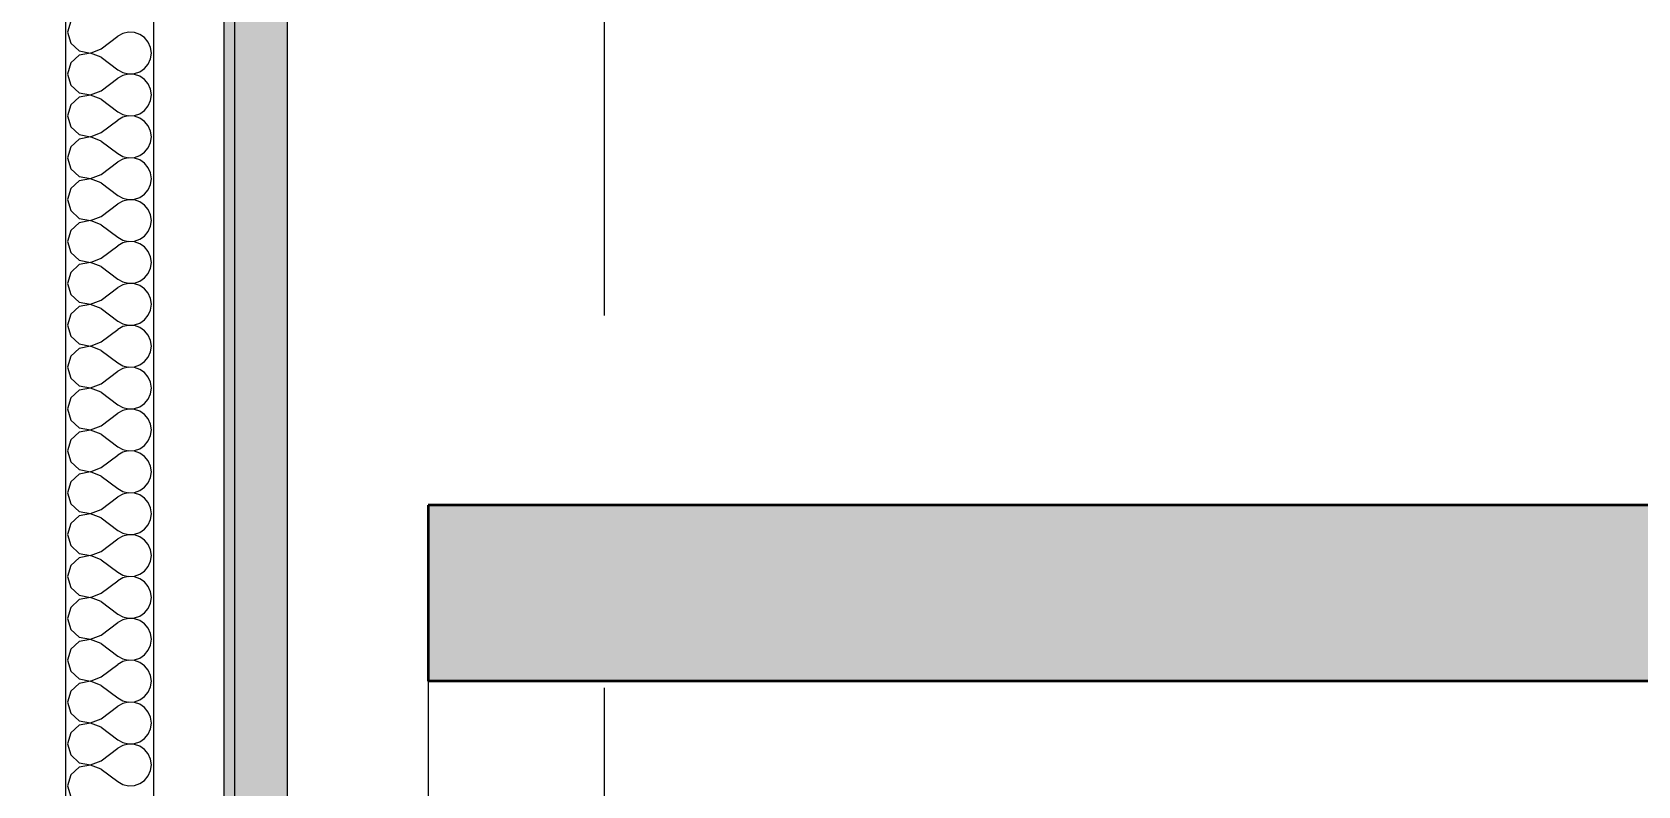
# Model space of a CAD drawing. Header units: millimetres. Extents: x -48147 to 1414029, y -496296 to 18123.
# Drawn here: x 1379545 to 1380001.2, y -481766.5 to -481552.2 of the extents above; entities that cross this region are included whole.
import ezdxf
from ezdxf.enums import TextEntityAlignment as Align

# ---------------------------------------------------------------- set-up
doc = ezdxf.new("R2010")
doc.units = ezdxf.units.MM
doc.header["$MEASUREMENT"] = 0
doc.linetypes.add('Double Dashed', pattern=[546.805537, 264.583325, -105.833328, 70.555556, -105.833328])
doc.linetypes.add('Wipeout_Contour', pattern=[1000, 0, -1000])
for name, color, linetype in [('New_A-15-MG_Structural_Grid_Phase_2', 7, 'Continuous'), ('New_A-25-M_Wall_Int', 7, 'Continuous'), ('New_A-35-M_FFE_Fixed', 7, 'Continuous'), ('New_A-95-D_1_20', 7, 'Continuous')]:
    doc.layers.add(name, color=color, linetype=linetype)
for name, color, linetype, lineweight, true_color in [('New_A-15-MG_Structural_Grid_Phase_2_Pen_No__222', 7, 'Continuous', 13, 0x65af33), ('New_A-25-M_Wall_Int_Pen_No__107', 7, 'Continuous', 15, 0xa6a6a6), ('New_A-35-M_FFE_Fixed_Pen_No__104', 7, 'Continuous', 15, 0xa6a6a6), ('New_A-35-M_FFE_Fixed_Pen_No__44', 7, 'Continuous', 35, 0x444444), ('New_A-35-M_FFE_Fixed_Pen_No__64', 7, 'Continuous', 20, 0x606060)]:
    doc.layers.add(name, color=color, linetype=linetype, lineweight=lineweight, true_color=true_color)
doc.layers.add('New_A-25-M_Wall_Int_Pen_No__1', color=7, linetype='Continuous', lineweight=13)
doc.layers.add('New_A-95-D_1_20_Pen_No__1', color=7, linetype='Continuous', lineweight=13)
doc.styles.add('GENERATED_STYLE_1', font='')
doc.styles.add('GENERATED_STYLE_2', font='')
doc.styles.get('GENERATED_STYLE_1').set_extended_font_data('Arial')
doc.styles.get('GENERATED_STYLE_2').set_extended_font_data('Swis721 BT')
doc.dimstyles.new('GENERATED_STYLE__4', dxfattribs={"dimtxt": 125, "dimasz": 47.5, "dimexe": 0.18, "dimexo": 50, "dimgap": 0.09, "dimtad": 1, "dimdec": 0, "dimzin": 0, "dimdsep": 46, "dimtxsty": 'GENERATED_STYLE_1', "dimblk": 'ARROWHEAD_2', "dimblk1": 'ARROWHEAD_2', "dimblk2": 'ARROWHEAD_2', "dimcen": 0.09, "dimclrd": 7, "dimclre": 7, "dimclrt": 7, "dimadec": 0, "dimazin": 0, "dimtfac": 1, "dimtdec": 4, "dimtmove": 0, "dimatfit": 3, "dimfxl": 1, "dimtolj": 1, "dimtzin": 0, "dimarcsym": 0})

# ---------------------------------------------------------------- blocks, each defined once
blk = doc.blocks.new('Section Elem_90_2', base_point=(1372879, -490836.73))
at = {"color": 254, "linetype": 'Wipeout_Contour', "lineweight": 0, "ltscale": 81903552.09486547}
blk.add_wipeout([(1379835.83, -479397.03), (1379617.46, -479397.03), (1379617.46, -482736.73), (1379657.46, -482736.73), (1379657.46, -481686.73), (1384190.1, -481686.73), (1384190.1, -479136.73), (1383784.12, -479136.73), (1383784.12, -479150.03), (1383721.92, -479150.03), (1383714.71, -479153.02), (1383711.72, -479160.23), (1383711.72, -479567.83), (1383714.71, -479575.04), (1383721.92, -479578.03), (1383784.12, -479578.03), (1383784.12, -479591.33), (1383631.22, -479591.33), (1383631.22, -479578.03), (1383693.42, -479578.03), (1383700.64, -479575.04), (1383703.62, -479567.83), (1383703.62, -479160.23), (1383700.64, -479153.02), (1383693.42, -479150.03), (1383631.22, -479150.03), (1383631.22, -479136.73), (1380962.49, -479136.73), (1380962.49, -479147.63), (1380900.04, -479147.63), (1380894.66, -479149.86), (1380892.44, -479155.23), (1380892.44, -479374.23), (1380894.66, -479379.61), (1380900.04, -479381.83), (1380962.49, -479381.83), (1380962.49, -479392.73), (1380816.09, -479392.73), (1380816.09, -479381.83), (1380878.54, -479381.83), (1380883.91, -479379.61), (1380886.14, -479374.23), (1380886.14, -479155.23), (1380883.91, -479149.86), (1380878.54, -479147.63), (1380816.09, -479147.63), (1380816.09, -479136.73), (1379835.83, -479136.73), (1379835.83, -479154.03), (1379725.53, -479154.03), (1379716.55, -479157.75), (1379712.83, -479166.73), (1379712.83, -479367.03), (1379716.55, -479376.01), (1379725.53, -479379.73), (1379835.83, -479379.73)], dxfattribs=at).dxf.layer = 'New_A-25-M_Wall_Int'
blk = doc.blocks.new('Section Elem_334_2', base_point=(1372879, -490836.73))
at = {"layer": 'New_A-35-M_FFE_Fixed_Pen_No__104', "linetype": 'Continuous'}
blk.add_hatch(color=256, dxfattribs=at).paths.add_polyline_path([(1380457.46, -481736.73), (1380457.46, -481686.73), (1379657.46, -481686.73), (1379657.46, -481736.73)])
at = {"layer": 'New_A-35-M_FFE_Fixed_Pen_No__44', "linetype": 'Continuous'}
for p, q in [((1379657.46, -481686.73), (1379657.46, -481736.73)), ((1380457.46, -481686.73), (1379657.46, -481686.73)), ((1380457.46, -481736.73), (1379657.46, -481736.73))]:
    blk.add_line(p, q, dxfattribs=at)
at = {"layer": 'New_A-35-M_FFE_Fixed_Pen_No__64', "linetype": 'Continuous'}
blk.add_line((1379657.46, -481736.73), (1379657.46, -482721.73), dxfattribs=at)
blk = doc.blocks.new('*X406', base_point=(1372879, -490836.73))
at = {"layer": 'New_A-25-M_Wall_Int_Pen_No__107', "linetype": 'Continuous'}
for p, q in [((1379555.95, -481549.08), (1379555.06, -481552.21)), ((1379555.06, -481552.21), (1379555.95, -481555.34)), ((1379564.58, -481556.97), (1379569.35, -481553.4)), ((1379570.78, -481552.6), (1379569.35, -481553.4)), ((1379572.38, -481552.23), (1379570.78, -481552.6)), ((1379574.02, -481552.31), (1379572.38, -481552.23)), ((1379575.58, -481552.84), (1379574.02, -481552.31)), ((1379576.93, -481553.77), (1379575.58, -481552.84)), ((1379555.95, -481555.34), (1379558.35, -481557.53)), ((1379558.35, -481557.53), (1379561.55, -481558.14)), ((1379561.55, -481558.19), (1379558.35, -481558.79)), ((1379561.55, -481558.14), (1379564.58, -481556.97)), ((1379564.58, -481559.35), (1379561.55, -481558.19)), ((1379577.98, -481555.03), (1379576.93, -481553.77)), ((1379578.64, -481556.53), (1379577.98, -481555.03)), ((1379578.87, -481558.16), (1379578.64, -481556.53)), ((1379578.64, -481559.79), (1379578.87, -481558.16)), ((1379555.95, -481560.98), (1379555.06, -481564.11)), ((1379558.35, -481558.79), (1379555.95, -481560.98)), ((1379564.58, -481559.35), (1379569.35, -481562.92)), ((1379575.58, -481563.48), (1379576.93, -481562.55)), ((1379576.93, -481562.55), (1379577.98, -481561.29)), ((1379577.98, -481561.29), (1379578.64, -481559.79)), ((1379555.06, -481564.11), (1379555.95, -481567.24)), ((1379555.95, -481567.24), (1379558.35, -481569.44)), ((1379564.58, -481568.88), (1379569.35, -481565.3)), ((1379569.35, -481562.92), (1379570.78, -481563.72)), ((1379570.78, -481564.51), (1379569.35, -481565.3)), ((1379570.78, -481563.72), (1379572.38, -481564.09)), ((1379572.38, -481564.14), (1379570.78, -481564.51)), ((1379572.38, -481564.09), (1379574.02, -481564.01)), ((1379574.02, -481564.22), (1379572.38, -481564.14)), ((1379574.02, -481564.01), (1379575.58, -481563.48)), ((1379575.58, -481564.74), (1379574.02, -481564.22)), ((1379576.93, -481565.67), (1379575.58, -481564.74)), ((1379577.98, -481566.94), (1379576.93, -481565.67)), ((1379578.64, -481568.44), (1379577.98, -481566.94)), ((1379558.35, -481570.69), (1379555.95, -481572.89)), ((1379558.35, -481569.44), (1379561.55, -481570.04)), ((1379561.55, -481570.09), (1379558.35, -481570.69)), ((1379561.55, -481570.04), (1379564.58, -481568.88)), ((1379564.58, -481571.26), (1379561.55, -481570.09)), ((1379564.58, -481571.26), (1379569.35, -481574.83)), ((1379577.98, -481573.2), (1379578.64, -481571.69)), ((1379578.87, -481570.07), (1379578.64, -481568.44)), ((1379578.64, -481571.69), (1379578.87, -481570.07)), ((1379555.95, -481572.89), (1379555.06, -481576.02)), ((1379555.06, -481576.02), (1379555.95, -481579.15)), ((1379569.35, -481574.83), (1379570.78, -481575.62)), ((1379570.78, -481576.41), (1379569.35, -481577.21)), ((1379570.78, -481575.62), (1379572.38, -481575.99)), ((1379572.38, -481576.04), (1379570.78, -481576.41)), ((1379572.38, -481575.99), (1379574.02, -481575.91)), ((1379574.02, -481576.12), (1379572.38, -481576.04)), ((1379574.02, -481575.91), (1379575.58, -481575.39)), ((1379575.58, -481576.65), (1379574.02, -481576.12)), ((1379575.58, -481575.39), (1379576.93, -481574.46)), ((1379576.93, -481574.46), (1379577.98, -481573.2)), ((1379555.95, -481579.15), (1379558.35, -481581.34)), ((1379561.55, -481581.95), (1379564.58, -481580.78)), ((1379564.58, -481580.78), (1379569.35, -481577.21)), ((1379576.93, -481577.58), (1379575.58, -481576.65)), ((1379577.98, -481578.84), (1379576.93, -481577.58)), ((1379578.64, -481580.34), (1379577.98, -481578.84)), ((1379578.87, -481581.97), (1379578.64, -481580.34)), ((1379555.95, -481584.79), (1379555.06, -481587.92)), ((1379558.35, -481582.6), (1379555.95, -481584.79)), ((1379558.35, -481581.34), (1379561.55, -481581.95)), ((1379561.55, -481581.99), (1379558.35, -481582.6)), ((1379564.58, -481583.16), (1379561.55, -481581.99)), ((1379564.58, -481583.16), (1379569.35, -481586.73)), ((1379576.93, -481586.36), (1379577.98, -481585.1)), ((1379577.98, -481585.1), (1379578.64, -481583.6)), ((1379578.64, -481583.6), (1379578.87, -481581.97)), ((1379555.06, -481587.92), (1379555.95, -481591.05)), ((1379564.58, -481592.68), (1379569.35, -481589.11)), ((1379569.35, -481586.73), (1379570.78, -481587.53)), ((1379570.78, -481588.32), (1379569.35, -481589.11)), ((1379570.78, -481587.53), (1379572.38, -481587.9)), ((1379572.38, -481587.95), (1379570.78, -481588.32)), ((1379572.38, -481587.9), (1379574.02, -481587.82)), ((1379574.02, -481588.03), (1379572.38, -481587.95)), ((1379574.02, -481587.82), (1379575.58, -481587.29)), ((1379575.58, -481588.55), (1379574.02, -481588.03)), ((1379575.58, -481587.29), (1379576.93, -481586.36)), ((1379576.93, -481589.48), (1379575.58, -481588.55)), ((1379577.98, -481590.75), (1379576.93, -481589.48)), ((1379555.95, -481591.05), (1379558.35, -481593.25)), ((1379558.35, -481594.5), (1379555.95, -481596.7)), ((1379558.35, -481593.25), (1379561.55, -481593.85)), ((1379561.55, -481593.9), (1379558.35, -481594.5)), ((1379561.55, -481593.85), (1379564.58, -481592.68)), ((1379564.58, -481595.07), (1379561.55, -481593.9)), ((1379578.64, -481592.25), (1379577.98, -481590.75)), ((1379578.87, -481593.88), (1379578.64, -481592.25)), ((1379578.64, -481595.5), (1379578.87, -481593.88)), ((1379555.95, -481596.7), (1379555.06, -481599.83)), ((1379564.58, -481595.07), (1379569.35, -481598.64)), ((1379569.35, -481598.64), (1379570.78, -481599.43)), ((1379574.02, -481599.72), (1379575.58, -481599.2)), ((1379575.58, -481599.2), (1379576.93, -481598.27)), ((1379576.93, -481598.27), (1379577.98, -481597)), ((1379577.98, -481597), (1379578.64, -481595.5)), ((1379555.06, -481599.83), (1379555.95, -481602.96)), ((1379555.95, -481602.96), (1379558.35, -481605.15)), ((1379564.58, -481604.59), (1379569.35, -481601.02)), ((1379570.78, -481600.22), (1379569.35, -481601.02)), ((1379570.78, -481599.43), (1379572.38, -481599.8)), ((1379572.38, -481599.85), (1379570.78, -481600.22)), ((1379572.38, -481599.8), (1379574.02, -481599.72)), ((1379574.02, -481599.93), (1379572.38, -481599.85)), ((1379575.58, -481600.46), (1379574.02, -481599.93)), ((1379576.93, -481601.39), (1379575.58, -481600.46)), ((1379577.98, -481602.65), (1379576.93, -481601.39)), ((1379578.64, -481604.15), (1379577.98, -481602.65)), ((1379558.35, -481606.41), (1379555.95, -481608.6)), ((1379558.35, -481605.15), (1379561.55, -481605.76)), ((1379561.55, -481605.8), (1379558.35, -481606.41)), ((1379561.55, -481605.76), (1379564.58, -481604.59)), ((1379564.58, -481606.97), (1379561.55, -481605.8)), ((1379564.58, -481606.97), (1379569.35, -481610.54)), ((1379577.98, -481608.91), (1379578.64, -481607.41)), ((1379578.87, -481605.78), (1379578.64, -481604.15)), ((1379578.64, -481607.41), (1379578.87, -481605.78)), ((1379555.95, -481608.6), (1379555.06, -481611.73)), ((1379555.06, -481611.73), (1379555.95, -481614.86)), ((1379564.58, -481616.49), (1379569.35, -481612.92)), ((1379569.35, -481610.54), (1379570.78, -481611.34)), ((1379570.78, -481612.13), (1379569.35, -481612.92)), ((1379570.78, -481611.34), (1379572.38, -481611.71)), ((1379572.38, -481611.76), (1379570.78, -481612.13)), ((1379572.38, -481611.71), (1379574.02, -481611.63)), ((1379574.02, -481611.84), (1379572.38, -481611.76)), ((1379574.02, -481611.63), (1379575.58, -481611.1)), ((1379575.58, -481612.36), (1379574.02, -481611.84)), ((1379575.58, -481611.1), (1379576.93, -481610.17)), ((1379576.93, -481613.29), (1379575.58, -481612.36)), ((1379576.93, -481610.17), (1379577.98, -481608.91)), ((1379555.95, -481614.86), (1379558.35, -481617.06)), ((1379558.35, -481617.06), (1379561.55, -481617.66)), ((1379561.55, -481617.66), (1379564.58, -481616.49)), ((1379577.98, -481614.56), (1379576.93, -481613.29)), ((1379578.64, -481616.06), (1379577.98, -481614.56)), ((1379578.87, -481617.68), (1379578.64, -481616.06)), ((1379555.95, -481620.51), (1379555.06, -481623.64)), ((1379558.35, -481618.31), (1379555.95, -481620.51)), ((1379561.55, -481617.71), (1379558.35, -481618.31)), ((1379564.58, -481618.88), (1379561.55, -481617.71)), ((1379564.58, -481618.88), (1379569.35, -481622.45)), ((1379576.93, -481622.08), (1379577.98, -481620.81)), ((1379577.98, -481620.81), (1379578.64, -481619.31)), ((1379578.64, -481619.31), (1379578.87, -481617.68)), ((1379555.06, -481623.64), (1379555.95, -481626.77)), ((1379564.58, -481628.4), (1379569.35, -481624.83)), ((1379569.35, -481622.45), (1379570.78, -481623.24)), ((1379570.78, -481624.03), (1379569.35, -481624.83)), ((1379570.78, -481623.24), (1379572.38, -481623.61)), ((1379572.38, -481623.66), (1379570.78, -481624.03)), ((1379572.38, -481623.61), (1379574.02, -481623.53)), ((1379574.02, -481623.74), (1379572.38, -481623.66)), ((1379574.02, -481623.53), (1379575.58, -481623.01)), ((1379575.58, -481624.27), (1379574.02, -481623.74)), ((1379575.58, -481623.01), (1379576.93, -481622.08)), ((1379576.93, -481625.2), (1379575.58, -481624.27)), ((1379577.98, -481626.46), (1379576.93, -481625.2)), ((1379578.64, -481627.96), (1379577.98, -481626.46)), ((1379555.95, -481626.77), (1379558.35, -481628.96)), ((1379558.35, -481630.22), (1379555.95, -481632.41)), ((1379558.35, -481628.96), (1379561.55, -481629.57)), ((1379561.55, -481629.61), (1379558.35, -481630.22)), ((1379561.55, -481629.57), (1379564.58, -481628.4)), ((1379564.58, -481630.78), (1379561.55, -481629.61)), ((1379564.58, -481630.78), (1379569.35, -481634.35)), ((1379578.87, -481629.59), (1379578.64, -481627.96)), ((1379578.64, -481631.22), (1379578.87, -481629.59)), ((1379555.95, -481632.41), (1379555.06, -481635.54)), ((1379555.06, -481635.54), (1379555.95, -481638.67)), ((1379569.35, -481634.35), (1379570.78, -481635.15)), ((1379570.78, -481635.15), (1379572.38, -481635.52)), ((1379572.38, -481635.57), (1379570.78, -481635.94)), ((1379572.38, -481635.52), (1379574.02, -481635.44)), ((1379574.02, -481635.65), (1379572.38, -481635.57)), ((1379574.02, -481635.44), (1379575.58, -481634.91)), ((1379575.58, -481636.17), (1379574.02, -481635.65)), ((1379575.58, -481634.91), (1379576.93, -481633.98)), ((1379576.93, -481633.98), (1379577.98, -481632.72)), ((1379577.98, -481632.72), (1379578.64, -481631.22)), ((1379555.95, -481638.67), (1379558.35, -481640.87)), ((1379561.55, -481641.47), (1379564.58, -481640.3)), ((1379564.58, -481640.3), (1379569.35, -481636.73)), ((1379570.78, -481635.94), (1379569.35, -481636.73)), ((1379576.93, -481637.1), (1379575.58, -481636.17)), ((1379577.98, -481638.36), (1379576.93, -481637.1)), ((1379578.64, -481639.87), (1379577.98, -481638.36)), ((1379578.87, -481641.49), (1379578.64, -481639.87)), ((1379555.95, -481644.32), (1379555.06, -481647.45)), ((1379558.35, -481642.12), (1379555.95, -481644.32)), ((1379558.35, -481640.87), (1379561.55, -481641.47)), ((1379561.55, -481641.52), (1379558.35, -481642.12)), ((1379564.58, -481642.68), (1379561.55, -481641.52)), ((1379564.58, -481642.68), (1379569.35, -481646.26)), ((1379576.93, -481645.89), (1379577.98, -481644.62)), ((1379577.98, -481644.62), (1379578.64, -481643.12)), ((1379578.64, -481643.12), (1379578.87, -481641.49)), ((1379555.06, -481647.45), (1379555.95, -481650.58)), ((1379564.58, -481652.21), (1379569.35, -481648.64)), ((1379569.35, -481646.26), (1379570.78, -481647.05)), ((1379570.78, -481647.84), (1379569.35, -481648.64)), ((1379570.78, -481647.05), (1379572.38, -481647.42)), ((1379572.38, -481647.47), (1379570.78, -481647.84)), ((1379572.38, -481647.42), (1379574.02, -481647.34)), ((1379574.02, -481647.55), (1379572.38, -481647.47)), ((1379574.02, -481647.34), (1379575.58, -481646.82)), ((1379575.58, -481648.08), (1379574.02, -481647.55)), ((1379575.58, -481646.82), (1379576.93, -481645.89)), ((1379576.93, -481649.01), (1379575.58, -481648.08)), ((1379577.98, -481650.27), (1379576.93, -481649.01)), ((1379555.95, -481650.58), (1379558.35, -481652.77)), ((1379558.35, -481652.77), (1379561.55, -481653.38)), ((1379561.55, -481653.42), (1379558.35, -481654.03)), ((1379561.55, -481653.38), (1379564.58, -481652.21)), ((1379564.58, -481654.59), (1379561.55, -481653.42)), ((1379578.64, -481651.77), (1379577.98, -481650.27)), ((1379578.87, -481653.4), (1379578.64, -481651.77)), ((1379578.64, -481655.03), (1379578.87, -481653.4)), ((1379555.95, -481656.22), (1379555.06, -481659.35)), ((1379558.35, -481654.03), (1379555.95, -481656.22)), ((1379564.58, -481654.59), (1379569.35, -481658.16)), ((1379569.35, -481658.16), (1379570.78, -481658.96)), ((1379575.58, -481658.72), (1379576.93, -481657.79)), ((1379576.93, -481657.79), (1379577.98, -481656.53)), ((1379577.98, -481656.53), (1379578.64, -481655.03)), ((1379555.06, -481659.35), (1379555.95, -481662.48)), ((1379555.95, -481662.48), (1379558.35, -481664.68)), ((1379564.58, -481664.11), (1379569.35, -481660.54)), ((1379570.78, -481659.75), (1379569.35, -481660.54)), ((1379570.78, -481658.96), (1379572.38, -481659.33)), ((1379572.38, -481659.38), (1379570.78, -481659.75)), ((1379572.38, -481659.33), (1379574.02, -481659.25)), ((1379574.02, -481659.46), (1379572.38, -481659.38)), ((1379574.02, -481659.25), (1379575.58, -481658.72)), ((1379575.58, -481659.98), (1379574.02, -481659.46)), ((1379576.93, -481660.91), (1379575.58, -481659.98)), ((1379577.98, -481662.17), (1379576.93, -481660.91)), ((1379578.64, -481663.68), (1379577.98, -481662.17)), ((1379558.35, -481665.93), (1379555.95, -481668.13)), ((1379558.35, -481664.68), (1379561.55, -481665.28)), ((1379561.55, -481665.33), (1379558.35, -481665.93)), ((1379561.55, -481665.28), (1379564.58, -481664.11)), ((1379564.58, -481666.49), (1379561.55, -481665.33)), ((1379564.58, -481666.49), (1379569.35, -481670.07)), ((1379577.98, -481668.43), (1379578.64, -481666.93)), ((1379578.87, -481665.3), (1379578.64, -481663.68)), ((1379578.64, -481666.93), (1379578.87, -481665.3)), ((1379555.95, -481668.13), (1379555.06, -481671.26)), ((1379555.06, -481671.26), (1379555.95, -481674.39)), ((1379569.35, -481670.07), (1379570.78, -481670.86)), ((1379570.78, -481671.65), (1379569.35, -481672.45)), ((1379570.78, -481670.86), (1379572.38, -481671.23)), ((1379572.38, -481671.28), (1379570.78, -481671.65)), ((1379572.38, -481671.23), (1379574.02, -481671.15)), ((1379574.02, -481671.36), (1379572.38, -481671.28)), ((1379574.02, -481671.15), (1379575.58, -481670.63)), ((1379575.58, -481671.88), (1379574.02, -481671.36)), ((1379575.58, -481670.63), (1379576.93, -481669.7)), ((1379576.93, -481672.81), (1379575.58, -481671.88)), ((1379576.93, -481669.7), (1379577.98, -481668.43)), ((1379555.95, -481674.39), (1379558.35, -481676.58)), ((1379558.35, -481676.58), (1379561.55, -481677.18)), ((1379561.55, -481677.18), (1379564.58, -481676.02)), ((1379564.58, -481676.02), (1379569.35, -481672.45)), ((1379577.98, -481674.08), (1379576.93, -481672.81)), ((1379578.64, -481675.58), (1379577.98, -481674.08)), ((1379578.87, -481677.21), (1379578.64, -481675.58)), ((1379555.95, -481680.03), (1379555.06, -481683.16)), ((1379558.35, -481677.84), (1379555.95, -481680.03)), ((1379561.55, -481677.23), (1379558.35, -481677.84)), ((1379564.58, -481678.4), (1379561.55, -481677.23)), ((1379564.58, -481678.4), (1379569.35, -481681.97)), ((1379576.93, -481681.6), (1379577.98, -481680.34)), ((1379577.98, -481680.34), (1379578.64, -481678.84)), ((1379578.64, -481678.84), (1379578.87, -481677.21)), ((1379555.06, -481683.16), (1379555.95, -481686.29)), ((1379564.58, -481687.92), (1379569.35, -481684.35)), ((1379569.35, -481681.97), (1379570.78, -481682.77)), ((1379570.78, -481683.56), (1379569.35, -481684.35)), ((1379570.78, -481682.77), (1379572.38, -481683.14)), ((1379572.38, -481683.19), (1379570.78, -481683.56)), ((1379572.38, -481683.14), (1379574.02, -481683.06)), ((1379574.02, -481683.26), (1379572.38, -481683.19)), ((1379574.02, -481683.06), (1379575.58, -481682.53)), ((1379575.58, -481683.79), (1379574.02, -481683.26)), ((1379575.58, -481682.53), (1379576.93, -481681.6)), ((1379576.93, -481684.72), (1379575.58, -481683.79)), ((1379577.98, -481685.98), (1379576.93, -481684.72)), ((1379555.95, -481686.29), (1379558.35, -481688.48)), ((1379558.35, -481689.74), (1379555.95, -481691.94)), ((1379558.35, -481688.48), (1379561.55, -481689.09)), ((1379561.55, -481689.14), (1379558.35, -481689.74)), ((1379561.55, -481689.09), (1379564.58, -481687.92)), ((1379564.58, -481690.3), (1379561.55, -481689.14)), ((1379564.58, -481690.3), (1379569.35, -481693.88)), ((1379578.64, -481687.49), (1379577.98, -481685.98)), ((1379578.87, -481689.11), (1379578.64, -481687.49)), ((1379578.64, -481690.74), (1379578.87, -481689.11)), ((1379555.95, -481691.94), (1379555.06, -481695.07)), ((1379569.35, -481693.88), (1379570.78, -481694.67)), ((1379570.78, -481694.67), (1379572.38, -481695.04)), ((1379572.38, -481695.04), (1379574.02, -481694.96)), ((1379574.02, -481694.96), (1379575.58, -481694.44)), ((1379575.58, -481694.44), (1379576.93, -481693.51)), ((1379576.93, -481693.51), (1379577.98, -481692.24)), ((1379577.98, -481692.24), (1379578.64, -481690.74)), ((1379555.06, -481695.07), (1379555.95, -481698.2)), ((1379555.95, -481698.2), (1379558.35, -481700.39)), ((1379564.58, -481699.83), (1379569.35, -481696.26)), ((1379570.78, -481695.46), (1379569.35, -481696.26)), ((1379572.38, -481695.09), (1379570.78, -481695.46)), ((1379574.02, -481695.17), (1379572.38, -481695.09)), ((1379575.58, -481695.69), (1379574.02, -481695.17)), ((1379576.93, -481696.62), (1379575.58, -481695.69)), ((1379577.98, -481697.89), (1379576.93, -481696.62)), ((1379578.64, -481699.39), (1379577.98, -481697.89)), ((1379578.87, -481701.02), (1379578.64, -481699.39)), ((1379555.95, -481703.84), (1379555.06, -481706.97)), ((1379558.35, -481701.65), (1379555.95, -481703.84)), ((1379558.35, -481700.39), (1379561.55, -481700.99)), ((1379561.55, -481701.04), (1379558.35, -481701.65)), ((1379561.55, -481700.99), (1379564.58, -481699.83)), ((1379564.58, -481702.21), (1379561.55, -481701.04)), ((1379564.58, -481702.21), (1379569.35, -481705.78)), ((1379576.93, -481705.41), (1379577.98, -481704.15)), ((1379577.98, -481704.15), (1379578.64, -481702.64)), ((1379578.64, -481702.64), (1379578.87, -481701.02)), ((1379555.06, -481706.97), (1379555.95, -481710.1)), ((1379564.58, -481711.73), (1379569.35, -481708.16)), ((1379569.35, -481705.78), (1379570.78, -481706.57)), ((1379570.78, -481707.37), (1379569.35, -481708.16)), ((1379570.78, -481706.57), (1379572.38, -481706.95)), ((1379572.38, -481706.99), (1379570.78, -481707.37)), ((1379572.38, -481706.95), (1379574.02, -481706.87)), ((1379574.02, -481707.07), (1379572.38, -481706.99)), ((1379574.02, -481706.87), (1379575.58, -481706.34)), ((1379575.58, -481707.6), (1379574.02, -481707.07)), ((1379575.58, -481706.34), (1379576.93, -481705.41)), ((1379576.93, -481708.53), (1379575.58, -481707.6)), ((1379577.98, -481709.79), (1379576.93, -481708.53)), ((1379555.95, -481710.1), (1379558.35, -481712.29)), ((1379558.35, -481712.29), (1379561.55, -481712.9)), ((1379561.55, -481712.95), (1379558.35, -481713.55)), ((1379561.55, -481712.9), (1379564.58, -481711.73)), ((1379564.58, -481714.11), (1379561.55, -481712.95)), ((1379578.64, -481711.3), (1379577.98, -481709.79)), ((1379578.87, -481712.92), (1379578.64, -481711.3)), ((1379578.64, -481714.55), (1379578.87, -481712.92)), ((1379555.95, -481715.75), (1379555.06, -481718.88)), ((1379558.35, -481713.55), (1379555.95, -481715.75)), ((1379564.58, -481714.11), (1379569.35, -481717.68)), ((1379569.35, -481717.68), (1379570.78, -481718.48)), ((1379575.58, -481718.25), (1379576.93, -481717.32)), ((1379576.93, -481717.32), (1379577.98, -481716.05)), ((1379577.98, -481716.05), (1379578.64, -481714.55)), ((1379555.06, -481718.88), (1379555.95, -481722)), ((1379555.95, -481722), (1379558.35, -481724.2)), ((1379564.58, -481723.64), (1379569.35, -481720.07)), ((1379570.78, -481719.27), (1379569.35, -481720.07)), ((1379570.78, -481718.48), (1379572.38, -481718.85)), ((1379572.38, -481718.9), (1379570.78, -481719.27)), ((1379572.38, -481718.85), (1379574.02, -481718.77)), ((1379574.02, -481718.98), (1379572.38, -481718.9)), ((1379574.02, -481718.77), (1379575.58, -481718.25)), ((1379575.58, -481719.5), (1379574.02, -481718.98)), ((1379576.93, -481720.43), (1379575.58, -481719.5)), ((1379577.98, -481721.7), (1379576.93, -481720.43)), ((1379578.64, -481723.2), (1379577.98, -481721.7)), ((1379558.35, -481725.46), (1379555.95, -481727.65)), ((1379558.35, -481724.2), (1379561.55, -481724.8)), ((1379561.55, -481724.85), (1379558.35, -481725.46)), ((1379561.55, -481724.8), (1379564.58, -481723.64)), ((1379564.58, -481726.02), (1379561.55, -481724.85)), ((1379564.58, -481726.02), (1379569.35, -481729.59)), ((1379577.98, -481727.96), (1379578.64, -481726.45)), ((1379578.87, -481724.83), (1379578.64, -481723.2)), ((1379578.64, -481726.45), (1379578.87, -481724.83)), ((1379555.95, -481727.65), (1379555.06, -481730.78)), ((1379555.06, -481730.78), (1379555.95, -481733.91)), ((1379569.35, -481729.59), (1379570.78, -481730.38)), ((1379570.78, -481731.18), (1379569.35, -481731.97)), ((1379570.78, -481730.38), (1379572.38, -481730.76)), ((1379572.38, -481730.8), (1379570.78, -481731.18)), ((1379572.38, -481730.76), (1379574.02, -481730.68)), ((1379574.02, -481730.88), (1379572.38, -481730.8)), ((1379574.02, -481730.68), (1379575.58, -481730.15)), ((1379575.58, -481731.41), (1379574.02, -481730.88)), ((1379575.58, -481730.15), (1379576.93, -481729.22)), ((1379576.93, -481732.34), (1379575.58, -481731.41)), ((1379576.93, -481729.22), (1379577.98, -481727.96)), ((1379555.95, -481733.91), (1379558.35, -481736.1)), ((1379558.35, -481736.1), (1379561.55, -481736.71)), ((1379561.55, -481736.71), (1379564.58, -481735.54)), ((1379564.58, -481735.54), (1379569.35, -481731.97)), ((1379577.98, -481733.6), (1379576.93, -481732.34)), ((1379578.64, -481735.11), (1379577.98, -481733.6)), ((1379578.87, -481736.73), (1379578.64, -481735.11)), ((1379555.95, -481739.56), (1379555.06, -481742.68)), ((1379558.35, -481737.36), (1379555.95, -481739.56)), ((1379561.55, -481736.76), (1379558.35, -481737.36)), ((1379564.58, -481737.92), (1379561.55, -481736.76)), ((1379564.58, -481737.92), (1379569.35, -481741.49)), ((1379576.93, -481741.13), (1379577.98, -481739.86)), ((1379577.98, -481739.86), (1379578.64, -481738.36)), ((1379578.64, -481738.36), (1379578.87, -481736.73)), ((1379555.06, -481742.68), (1379555.95, -481745.81)), ((1379564.58, -481747.45), (1379569.35, -481743.88)), ((1379569.35, -481741.49), (1379570.78, -481742.29)), ((1379570.78, -481743.08), (1379569.35, -481743.88)), ((1379570.78, -481742.29), (1379572.38, -481742.66)), ((1379572.38, -481742.71), (1379570.78, -481743.08)), ((1379572.38, -481742.66), (1379574.02, -481742.58)), ((1379574.02, -481742.79), (1379572.38, -481742.71)), ((1379574.02, -481742.58), (1379575.58, -481742.06)), ((1379575.58, -481743.31), (1379574.02, -481742.79)), ((1379575.58, -481742.06), (1379576.93, -481741.13)), ((1379576.93, -481744.24), (1379575.58, -481743.31)), ((1379577.98, -481745.51), (1379576.93, -481744.24)), ((1379555.95, -481745.81), (1379558.35, -481748.01)), ((1379558.35, -481749.27), (1379555.95, -481751.46)), ((1379558.35, -481748.01), (1379561.55, -481748.61)), ((1379561.55, -481748.66), (1379558.35, -481749.27)), ((1379561.55, -481748.61), (1379564.58, -481747.45)), ((1379564.58, -481749.83), (1379561.55, -481748.66)), ((1379578.64, -481747.01), (1379577.98, -481745.51)), ((1379578.87, -481748.64), (1379578.64, -481747.01)), ((1379578.64, -481750.26), (1379578.87, -481748.64)), ((1379555.95, -481751.46), (1379555.06, -481754.59)), ((1379564.58, -481749.83), (1379569.35, -481753.4)), ((1379569.35, -481753.4), (1379570.78, -481754.19)), ((1379570.78, -481754.19), (1379572.38, -481754.57)), ((1379574.02, -481754.49), (1379575.58, -481753.96)), ((1379575.58, -481753.96), (1379576.93, -481753.03)), ((1379576.93, -481753.03), (1379577.98, -481751.77)), ((1379577.98, -481751.77), (1379578.64, -481750.26)), ((1379555.06, -481754.59), (1379555.95, -481757.72)), ((1379555.95, -481757.72), (1379558.35, -481759.91)), ((1379564.58, -481759.35), (1379569.35, -481755.78)), ((1379570.78, -481754.99), (1379569.35, -481755.78)), ((1379572.38, -481754.61), (1379570.78, -481754.99)), ((1379572.38, -481754.57), (1379574.02, -481754.49)), ((1379574.02, -481754.69), (1379572.38, -481754.61)), ((1379575.58, -481755.22), (1379574.02, -481754.69)), ((1379576.93, -481756.15), (1379575.58, -481755.22)), ((1379577.98, -481757.41), (1379576.93, -481756.15)), ((1379578.64, -481758.92), (1379577.98, -481757.41)), ((1379578.87, -481760.54), (1379578.64, -481758.92)), ((1379555.95, -481763.36), (1379555.06, -481766.49)), ((1379558.35, -481761.17), (1379555.95, -481763.36)), ((1379558.35, -481759.91), (1379561.55, -481760.52)), ((1379561.55, -481760.57), (1379558.35, -481761.17)), ((1379561.55, -481760.52), (1379564.58, -481759.35)), ((1379564.58, -481761.73), (1379561.55, -481760.57)), ((1379564.58, -481761.73), (1379569.35, -481765.3)), ((1379577.98, -481763.67), (1379578.64, -481762.17)), ((1379578.64, -481762.17), (1379578.87, -481760.54)), ((1379555.06, -481766.49), (1379555.95, -481769.62)), ((1379569.35, -481765.3), (1379570.78, -481766.1)), ((1379570.78, -481766.1), (1379572.38, -481766.47)), ((1379572.38, -481766.47), (1379574.02, -481766.39)), ((1379574.02, -481766.39), (1379575.58, -481765.87)), ((1379575.58, -481765.87), (1379576.93, -481764.94)), ((1379576.93, -481764.94), (1379577.98, -481763.67))]:
    blk.add_line(p, q, dxfattribs=at)
blk = doc.blocks.new('Section Elem_376_2', base_point=(1372879, -490836.73))
at = {"layer": 'New_A-25-M_Wall_Int_Pen_No__107', "linetype": 'Continuous', "lineweight": 0, "true_color": 0x535353}
blk.add_hatch(color=251, dxfattribs=at).paths.add_polyline_path([(1379599.46, -482736.73), (1379602.46, -482736.73), (1379602.46, -479136.73), (1379599.46, -479136.73)])
at = {"layer": 'New_A-25-M_Wall_Int_Pen_No__107', "linetype": 'Continuous'}
blk.add_hatch(color=256, dxfattribs=at).paths.add_polyline_path([(1379602.46, -482736.73), (1379617.46, -482736.73), (1379617.46, -479136.73), (1379602.46, -479136.73)])
at = {"layer": 'New_A-25-M_Wall_Int_Pen_No__1', "linetype": 'Continuous'}
for p, q in [((1379602.46, -479136.73), (1379602.46, -482736.73)), ((1379617.46, -479136.73), (1379617.46, -482736.73))]:
    blk.add_line(p, q, dxfattribs=at)
at = {"color": 254, "linetype": 'Wipeout_Contour', "lineweight": 0, "ltscale": 5844067.242895639}
blk.add_wipeout([(1379579.46, -482736.73), (1379599.46, -482736.73), (1379599.46, -479136.73), (1379579.46, -479136.73)], dxfattribs=at).dxf.layer = 'New_A-25-M_Wall_Int'
at = {"layer": 'New_A-25-M_Wall_Int_Pen_No__1', "linetype": 'Continuous'}
blk.add_line((1379599.46, -479136.73), (1379599.46, -482736.73), dxfattribs=at)
at = {"color": 254, "linetype": 'Wipeout_Contour', "lineweight": 0, "ltscale": 5843982.258966735}
blk.add_wipeout([(1379554.46, -482736.73), (1379579.46, -482736.73), (1379579.46, -479136.73), (1379554.46, -479136.73)], dxfattribs=at).dxf.layer = 'New_A-25-M_Wall_Int'
at = {"layer": 'New_A-25-M_Wall_Int_Pen_No__1', "linetype": 'Continuous'}
blk.add_line((1379579.46, -479136.73), (1379579.46, -482736.73), dxfattribs=at)
at = {"layer": 'New_A-25-M_Wall_Int'}
blk.add_blockref('*X406', (1372879, -490836.73), dxfattribs=at)
at = {"color": 254, "linetype": 'Wipeout_Contour', "lineweight": 0, "ltscale": 5843899.163694545}
blk.add_wipeout([(1379535.46, -482736.73), (1379554.46, -482736.73), (1379554.46, -479136.73), (1379535.46, -479136.73)], dxfattribs=at).dxf.layer = 'New_A-25-M_Wall_Int'
at = {"layer": 'New_A-25-M_Wall_Int_Pen_No__1', "linetype": 'Continuous'}
blk.add_line((1379554.46, -479136.73), (1379554.46, -482736.73), dxfattribs=at)
blk = doc.blocks.new('Standard grid marker[3]_2', base_point=(1379707.47, -469432.1))
at = {"layer": 'New_A-15-MG_Structural_Grid_Phase_2_Pen_No__222', "linetype": 'Double Dashed'}
blk.add_line((1379707.47, -470432.1), (1379707.47, -493836.73), dxfattribs=at)
at = {"layer": 'New_A-15-MG_Structural_Grid_Phase_2_Pen_No__222', "style": 'GENERATED_STYLE_2'}
for tag, p in [('AC_MarkerText_1_0', (1379707.47, -469163.68)), ('AC_MarkerText_1_1', (1379707.47, -495068.32))]:
    blk.add_attdef(tag, text='', height=175, rotation=360, dxfattribs=at).set_placement(p, align=Align.MIDDLE_CENTER)
blk = doc.blocks.new('*D781', base_point=(1372879, -490836.73))
at = {"layer": 'New_A-95-D_1_20_Pen_No__1', "linetype": 'Continuous'}
for p, q in [((1367392.19, -478986.73), (1367392.19, -478956.17)), ((1367423.44, -479004.77), (1367360.94, -478968.69)), ((1367439.07, -478986.73), (1367345.32, -478986.73)), ((1367392.19, -482736.73), (1367392.19, -478986.73)), ((1367360.94, -482718.69), (1367423.44, -482754.77)), ((1367439.07, -482736.73), (1367345.32, -482736.73))]:
    blk.add_line(p, q, dxfattribs=at)
at = {"layer": 'New_A-95-D_1_20_Pen_No__1', "insert": (1367367.19, -481076.23), "char_height": 125, "attachment_point": 7, "rotation": 90, "style": 'GENERATED_STYLE_1'}
blk.add_mtext('\\A1;{\\fArial|b0|i0|c0|p34;3,750}', dxfattribs=at)
blk = doc.blocks.new('ARROWHEAD_2')
at = {"color": 0, "linetype": 'Continuous', "lineweight": 0}
for p, q in [((-0.3781, -0.655), (0.3781, 0.655)), ((0, 0), (-1, 0))]:
    blk.add_line(p, q, dxfattribs=at)

msp = doc.modelspace()

# ---------------------------------------------------------------- block references
at = {"layer": 'New_A-25-M_Wall_Int'}
msp.add_blockref('Section Elem_90_2', (1372879, -490836.73), dxfattribs=at)

# ---------------------------------------------------------------- next in the draw order: block references
msp.add_blockref('Section Elem_376_2', (1372879, -490836.73), dxfattribs=at)
at = {"layer": 'New_A-35-M_FFE_Fixed'}
msp.add_blockref('Section Elem_334_2', (1372879, -490836.73), dxfattribs=at)

# ---------------------------------------------------------------- next in the draw order: block references
at = {"layer": 'New_A-15-MG_Structural_Grid_Phase_2', "color": 8, "linetype": 'Continuous', "lineweight": 15}
msp.add_blockref('Standard grid marker[3]_2', (1379707.47, -469432.1), dxfattribs=at)

# ---------------------------------------------------------------- next in the draw order: dimensions: what is measured, and where the dimension line sits
at = {"layer": 'New_A-95-D_1_20', "linetype": 'Continuous'}
dim = msp.add_linear_dim(base=(1367392.19, -478986.73), p1=(1383127.97, -482736.73), p2=(1383128.04, -478986.73), angle=90, dimstyle='GENERATED_STYLE__4', dxfattribs=at)
dim.commit()
dim.dimension.update_dxf_attribs({"geometry": '*D781', "text_midpoint": (1367304.69, -480839.08), "dimtype": 160, "text_rotation": 90})

doc.saveas('drawing.dxf')
